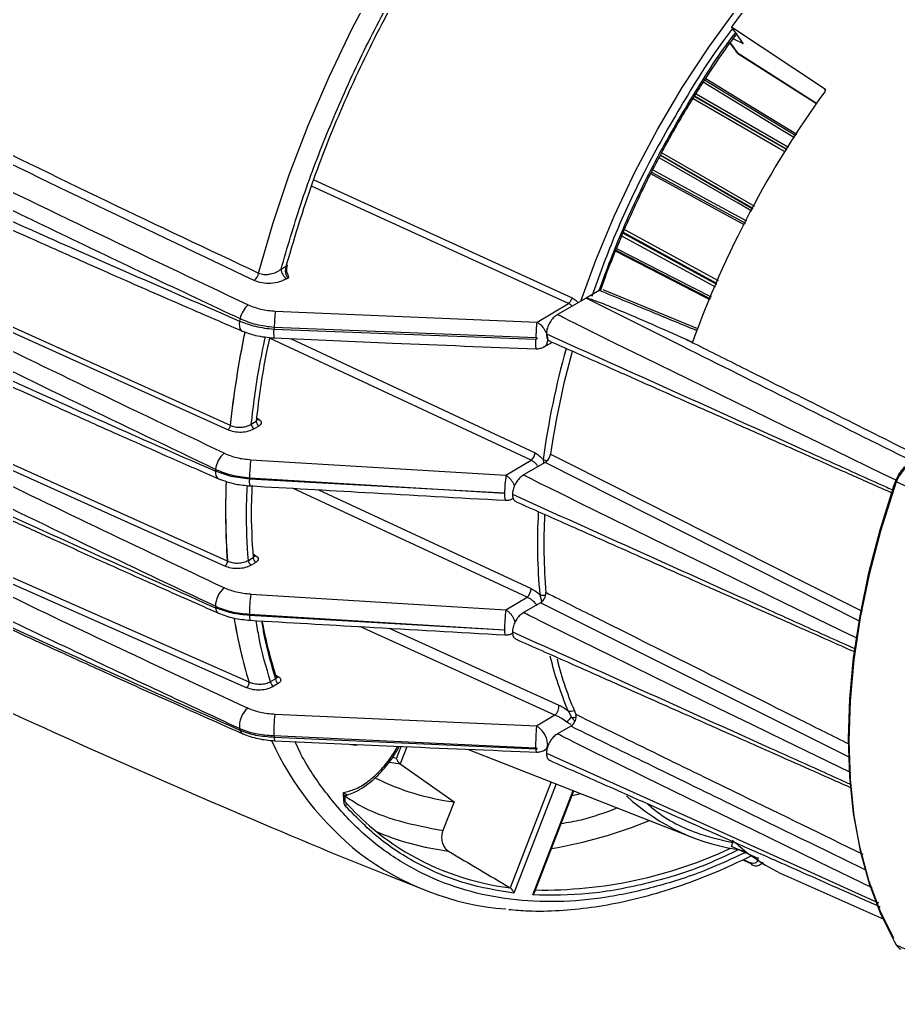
# Model space of a CAD drawing. Extents: x 7 to 113, y 1 to 87.
# Drawn here: x 80.862 to 84.198, y 2.522 to 6.289 of the extents above; entities that cross this region are included whole.
import ezdxf

# ---------------------------------------------------------------- set-up
doc = ezdxf.new("R2010")
doc.units = 0
doc.header["$MEASUREMENT"] = 0
doc.layers.add('OBJECT', color=7, linetype='CONTINUOUS')

msp = doc.modelspace()

# ---------------------------------------------------------------- linework, layer by layer
at = {"layer": 'OBJECT'}
for p, q in [((83.5644, 6.2621), (83.9176, 6.0283)), ((83.61, 6.1972), (83.5644, 6.2621)), ((83.61, 6.1972), (83.5709, 6.2168)), ((83.5591, 6.2008), (83.581, 6.1695)), ((83.56, 6.2021), (83.5866, 6.1643)), ((83.5866, 6.1643), (83.8877, 5.9719)), ((83.5894, 6.1615), (83.8872, 5.9712)), ((83.8092, 5.8481), (83.4629, 6.0596)), ((83.9205, 6.0241), (83.9176, 6.0283)), ((83.4245, 5.998), (83.7751, 5.7959)), ((83.7755, 5.7965), (83.4248, 5.9986)), ((83.2953, 5.7742), (83.6465, 5.5712)), ((83.6468, 5.5718), (83.2956, 5.7748)), ((83.2616, 5.7107), (83.6176, 5.5168)), ((81.6518, 4.7307), (79.5812, 5.6653)), ((79.5902, 5.6826), (81.6607, 4.748)), ((82.9455, 5.2111), (81.9694, 5.6571)), ((81.9788, 5.6813), (82.9591, 5.2327)), ((83.1532, 5.4786), (83.5082, 5.2847)), ((83.509, 5.2868), (83.1541, 5.4807)), ((83.1257, 5.4135), (83.4847, 5.2288)), ((81.854, 5.3413), (81.8734, 5.3528)), ((81.8795, 5.3214), (81.8818, 5.3088)), ((81.8818, 5.3088), (81.8753, 5.3049)), ((83.0627, 5.2606), (83.0125, 5.2316)), ((83.0627, 5.2606), (83.0687, 5.2629)), ((83.4369, 5.115), (83.077, 5.2629)), ((82.8263, 5.1399), (82.9455, 5.2111)), ((83.0125, 5.2316), (82.9043, 5.1691)), ((81.832, 5.1821), (82.8263, 5.1399)), ((79.7151, 5.1019), (81.6497, 4.2328)), ((81.8262, 5.1132), (82.8209, 5.075)), ((81.828, 5.1207), (82.8231, 5.0815)), ((81.6407, 4.2129), (79.7061, 5.0823)), ((82.8034, 4.615), (81.81, 5.0795)), ((81.8895, 5.0774), (82.8186, 4.6429)), ((82.8508, 5.045), (82.8845, 5.0635)), ((83.3892, 5.0765), (83.417, 5.0641)), ((81.741, 4.7527), (81.7592, 4.7636)), ((81.7626, 4.7756), (81.7705, 4.7707)), ((81.763, 4.7703), (81.7638, 4.7708)), ((81.7698, 4.7454), (81.7516, 4.7345)), ((81.7394, 4.6173), (82.7082, 4.5582)), ((82.7082, 4.5582), (82.8034, 4.615)), ((82.8566, 4.6063), (82.7752, 4.5593)), ((82.8496, 4.6179), (82.8504, 4.6063)), ((84.0536, 4.0022), (82.8566, 4.6063)), ((79.9333, 4.5676), (81.7315, 3.7729)), ((81.7229, 3.7508), (79.9246, 4.5458)), ((82.7029, 4.4897), (81.7337, 4.5437)), ((81.7341, 4.5485), (82.703, 4.4903)), ((84.1819, 4.5171), (84.1893, 4.5377)), ((84.1909, 4.5328), (84.1835, 4.5124)), ((82.7882, 4.0947), (81.8977, 4.5088)), ((81.9965, 4.5031), (82.8035, 4.1281)), ((81.7478, 4.2592), (81.7587, 4.2524)), ((81.6497, 4.2328), (81.6497, 4.2319)), ((81.65, 4.2317), (81.65, 4.2327)), ((81.7297, 4.2347), (81.7477, 4.2455)), ((81.7583, 4.2273), (81.7403, 4.2165)), ((81.739, 4.1058), (82.7082, 4.0469)), ((82.7082, 4.0469), (82.7882, 4.0947)), ((82.839, 4.0735), (82.7752, 4.0367)), ((82.8367, 4.1044), (82.8444, 4.0761)), ((81.7337, 4.0303), (82.7029, 3.9706)), ((82.703, 3.97), (81.7341, 4.0259)), ((82.8943, 3.6468), (82.1535, 3.9832)), ((82.265, 3.9768), (82.9085, 3.6849)), ((82.7335, 3.9582), (82.7351, 3.959)), ((81.7315, 3.7729), (81.7319, 3.7698)), ((81.7321, 3.7697), (81.7318, 3.7728)), ((81.814, 3.7739), (81.8328, 3.7851)), ((81.8328, 3.7997), (81.8445, 3.7925)), ((81.8434, 3.7669), (81.8246, 3.7557)), ((82.9442, 3.6631), (82.9576, 3.6385)), ((82.8243, 3.605), (81.8304, 3.6492)), ((82.8943, 3.6468), (82.8243, 3.605)), ((82.9541, 3.6046), (82.9043, 3.5759)), ((82.8209, 3.5214), (81.8262, 3.5676)), ((82.8229, 3.5171), (81.828, 3.5622)), ((82.2925, 3.4824), (82.31, 3.5275)), ((82.2978, 3.5175), (82.3029, 3.5278)), ((82.3318, 3.5266), (82.3065, 3.4615)), ((82.5627, 3.5171), (83.4141, 3.1832)), ((82.851, 3.5114), (82.8643, 3.5187)), ((82.2656, 3.4685), (82.3058, 3.4619)), ((82.2925, 3.4824), (82.278, 3.4862)), ((82.3058, 3.4619), (82.3065, 3.4615)), ((82.3065, 3.4615), (82.5109, 3.3167)), ((82.8803, 3.3926), (82.7242, 2.9904)), ((82.8995, 3.385), (82.7383, 2.9696)), ((82.8098, 2.9632), (82.9637, 3.3598)), ((82.8164, 2.9721), (82.9664, 3.3588)), ((82.0941, 3.3412), (82.0911, 3.3526)), ((82.0958, 3.3409), (82.1063, 3.343)), ((82.5109, 3.3167), (82.4689, 3.2084)), ((82.9593, 3.3406), (82.9928, 3.3484)), ((83.5644, 3.147), (83.5716, 3.1656)), ((83.666, 3.1013), (83.5644, 3.147)), ((83.6077, 3.0971), (83.6383, 3.0833)), ((83.6097, 3.0981), (83.6377, 3.0852)), ((83.673, 3.0786), (83.6866, 3.0857)), ((83.7785, 3.0329), (84.1441, 2.8711)), ((82.7241, 2.9904), (82.7242, 2.9904)), ((84.1835, 2.7856), (84.1909, 2.7731))]:
    msp.add_line(p, q, dxfattribs=at)
at = {"layer": 'OBJECT', "flags": 128}
for points in [[(81.7689, 5.3267), (81.8226, 5.5132), (81.8854, 5.7002), (81.9569, 5.887), (82.0368, 6.0728), (82.1247, 6.2565), (82.2203, 6.4374), (82.3231, 6.6147), (82.4327, 6.7875), (82.5484, 6.955), (82.6698, 7.1165), (82.7963, 7.2711), (82.9273, 7.4182), (83.0622, 7.5571), (83.2005, 7.6872), (83.3413, 7.8077), (83.4842, 7.9183), (83.6284, 8.0183)], [(82.9924, 5.22), (83.049, 5.3756), (83.1189, 5.5435), (83.1975, 5.7095), (83.284, 5.8725), (83.3781, 6.0316), (83.4791, 6.1857), (83.5864, 6.3338), (83.6993, 6.475), (83.817, 6.6085), (83.9389, 6.7333), (84.0642, 6.8487), (84.192, 6.954), (84.3216, 7.0484)], [(83.581, 6.1695), (83.583, 6.1672), (83.5866, 6.1643)], [(83.5894, 6.1615), (83.5889, 6.1619), (83.5866, 6.1643)], [(83.4673, 6.0663), (83.6285, 5.9678), (83.8136, 5.8548)], [(83.8042, 5.8404), (83.7536, 5.8713), (83.4579, 6.0519)], [(83.4304, 6.0077), (83.6429, 5.8852), (83.7813, 5.8055)], [(83.7693, 5.787), (83.7439, 5.8016), (83.419, 5.9889)], [(83.6415, 5.5617), (83.5896, 5.5917), (83.2902, 5.7648)], [(83.3007, 5.7841), (83.4632, 5.6902), (83.6518, 5.5812)], [(83.6138, 5.5097), (83.5882, 5.5236), (83.258, 5.7036)], [(83.2657, 5.7189), (83.4816, 5.6012), (83.6219, 5.5249)], [(83.5035, 5.2735), (83.4559, 5.2995), (83.1484, 5.4675)], [(83.1589, 5.4917), (83.3278, 5.3995), (83.5137, 5.2979)], [(83.483, 5.2248), (83.4632, 5.235), (83.1242, 5.4096)], [(83.1284, 5.4206), (83.3515, 5.3058), (83.4876, 5.2357)], [(81.8754, 5.3585), (81.8761, 5.3578), (81.877, 5.3567), (81.8773, 5.3556), (81.8771, 5.3546), (81.8764, 5.3538), (81.8751, 5.3532), (81.8734, 5.3528)], [(84.1901, 4.5392), (84.144, 4.5617), (83.8954, 4.6825), (83.7712, 4.7429), (83.6471, 4.8034), (83.3989, 4.9246), (83.2337, 5.0055), (83.1236, 5.0595), (83.0502, 5.0957), (83.0013, 5.1199), (82.9688, 5.136), (82.9471, 5.1469), (82.9327, 5.1541), (82.9231, 5.159), (82.9167, 5.1623), (82.9125, 5.1645), (82.9097, 5.166), (82.9078, 5.167), (82.9066, 5.1676), (82.9058, 5.1681), (82.9052, 5.1684), (82.9049, 5.1686), (82.9046, 5.1688), (82.9045, 5.1689), (82.9044, 5.1689), (82.9043, 5.169), (82.9043, 5.169), (82.9043, 5.1691), (82.9042, 5.1691), (82.9042, 5.1691), (82.9042, 5.1691), (82.9042, 5.1691), (82.9043, 5.1691), (82.9043, 5.1691)], [(81.6964, 5.1444), (81.6952, 5.1336), (81.6957, 5.1239), (81.6978, 5.1158), (81.7016, 5.1098), (81.7066, 5.1062)], [(82.8775, 4.6385), (82.9234, 4.6154), (83.107, 4.5227), (83.8412, 4.1522), (84.0606, 4.0415)], [(84.0421, 3.9386), (84.0149, 3.9519), (83.7664, 4.0727), (83.6422, 4.1331), (83.518, 4.1936), (83.2699, 4.3147), (83.1047, 4.3956), (82.9945, 4.4497), (82.9212, 4.4859), (82.8723, 4.51), (82.8397, 4.5262), (82.8181, 4.5371), (82.8037, 4.5443), (82.7941, 4.5492), (82.7877, 4.5525), (82.7834, 4.5547), (82.7806, 4.5561), (82.7788, 4.5571), (82.7775, 4.5578), (82.7767, 4.5583), (82.7762, 4.5586), (82.7758, 4.5588), (82.7756, 4.559), (82.7755, 4.5591), (82.7754, 4.5591), (82.7753, 4.5592), (82.7753, 4.5592), (82.7752, 4.5592), (82.7752, 4.5593), (82.7752, 4.5593), (82.7752, 4.5593), (82.7752, 4.5593), (82.7752, 4.5593), (82.7752, 4.5593)], [(84.1893, 4.5377), (84.1881, 4.5376), (84.1874, 4.5373), (84.187, 4.5368), (84.187, 4.5362), (84.1875, 4.5355), (84.1883, 4.5346), (84.1895, 4.5337), (84.1909, 4.5328)], [(84.1819, 2.7974), (84.1298, 2.903), (84.0868, 3.0179), (84.053, 3.1415), (84.0288, 3.2732), (84.0142, 3.4122), (84.0093, 3.5576), (84.0142, 3.7087), (84.0288, 3.8645), (84.053, 4.0241), (84.0868, 4.1868), (84.1298, 4.3514), (84.1819, 4.5171)], [(84.1835, 4.5124), (84.1312, 4.346), (84.088, 4.1807), (84.0541, 4.0175), (84.0298, 3.8571), (84.0151, 3.7007), (84.0102, 3.549), (84.0151, 3.4029), (84.0298, 3.2634), (84.0541, 3.1312), (84.088, 3.007), (84.1312, 2.8916), (84.1835, 2.7856)], [(84.1819, 4.5171), (84.1807, 4.517), (84.1799, 4.5167), (84.1795, 4.5162), (84.1795, 4.5156), (84.18, 4.5149), (84.1808, 4.5141), (84.182, 4.5133), (84.1835, 4.5124)], [(81.748, 4.2575), (81.7483, 4.2554), (81.749, 4.2537), (81.75, 4.2524), (81.7513, 4.2514), (81.7529, 4.251), (81.7548, 4.251), (81.7567, 4.2515), (81.7587, 4.2524)], [(84.0182, 3.4277), (84.0149, 3.4293), (83.7664, 3.5501), (83.6422, 3.6105), (83.518, 3.671), (83.2699, 3.7921), (83.1047, 3.873), (82.9945, 3.9271), (82.9212, 3.9633), (82.8723, 3.9875), (82.8397, 4.0036), (82.8181, 4.0145), (82.8037, 4.0217), (82.7941, 4.0266), (82.7877, 4.0299), (82.7834, 4.0321), (82.7806, 4.0336), (82.7788, 4.0346), (82.7775, 4.0352), (82.7767, 4.0357), (82.7762, 4.036), (82.7758, 4.0362), (82.7756, 4.0364), (82.7755, 4.0365), (82.7754, 4.0365), (82.7753, 4.0366), (82.7753, 4.0366), (82.7752, 4.0366), (82.7752, 4.0367), (82.7752, 4.0367), (82.7752, 4.0367), (82.7752, 4.0367), (82.7752, 4.0367), (82.7752, 4.0367)], [(84.0986, 2.9905), (83.8954, 3.0892), (83.7712, 3.1497), (83.6471, 3.2102), (83.3989, 3.3313), (83.2337, 3.4122), (83.1236, 3.4663), (83.0502, 3.5024), (83.0013, 3.5266), (82.9688, 3.5428), (82.9471, 3.5536), (82.9327, 3.5609), (82.9231, 3.5657), (82.9167, 3.569), (82.9125, 3.5712), (82.9097, 3.5727), (82.9078, 3.5737), (82.9066, 3.5744), (82.9058, 3.5748), (82.9052, 3.5751), (82.9049, 3.5754), (82.9046, 3.5755), (82.9045, 3.5756), (82.9044, 3.5757), (82.9043, 3.5757), (82.9043, 3.5758), (82.9043, 3.5758), (82.9042, 3.5758), (82.9042, 3.5758), (82.9042, 3.5758), (82.9042, 3.5758), (82.9043, 3.5759), (82.9043, 3.5759)], [(82.1497, 3.5341), (82.1376, 3.531), (82.1208, 3.5342)], [(82.8618, 3.5024), (83.8382, 3.062), (83.9358, 3.018), (84.0335, 2.9739), (84.1232, 2.9335)], [(82.338, 3.1611), (82.4013, 3.1451), (82.4903, 3.1295)]]:
    msp.add_lwpolyline(points, dxfattribs=at)
at = {"layer": 'OBJECT'}
for centre, radius, start, end in [((86.5766, 4.0596), 3.7316, 138.5845, 143.8264), ((83.6056, 6.1868), 0.03, 215.1007, 237.4179), ((87.053, 3.7552), 3.8643, 144.1964, 160.2026), ((81.7173, 5.3383), 0.0529, 310.4879, 347.4178), ((81.9009, 5.3443), 0.0469, 183.675, 237.0182), ((81.7897, 5.135), 0.0931, 130.5997, 168.5395), ((82.4468, 5.1112), 0.6188, 173.4275, 179.1221), ((85.9063, 4.1585), 4.3238, 166.6967, 166.8202), ((85.3402, 4.3547), 3.7004, 168.3334, 173.8984), ((85.3111, 4.3592), 3.6708, 168.3367, 173.9205), ((81.9163, 5.1016), 0.0908, 172.6491, 193.7246), ((86.1188, 4.0938), 4.4119, 166.5399, 166.6398), ((82.9459, 5.062), 0.1257, 174.0492, 190.6093), ((85.893, 4.2085), 3.0708, 164.2994, 172.3378), ((85.9245, 4.1997), 3.0784, 164.378, 171.8038), ((81.7644, 4.7542), 0.0235, 183.6828, 236.9085), ((81.7827, 4.7651), 0.0235, 183.6817, 236.9096), ((81.7658, 4.7773), 0.0081, 252.5141, 305.2829), ((81.6983, 4.5709), 0.0933, 130.4406, 174.1639), ((82.7743, 4.6489), 0.0447, 310.7093, 352.2927), ((82.2462, 4.5434), 0.5121, 171.7017, 179.4221), ((82.8692, 4.6614), 0.0477, 245.6373, 265.4639), ((81.6321, 4.5679), 0.0278, 167.9056, 235.2657), ((85.034, 4.2925), 3.4405, 175.2008, 175.3118), ((84.4293, 4.4248), 2.7862, 177.7374, 183.9521), ((84.4007, 4.4242), 2.7574, 177.7424, 183.9838), ((81.7834, 4.5353), 0.0504, 170.4551, 200.1176), ((85.4348, 4.2349), 3.714, 175.1565, 175.2318), ((83.2209, 4.4844), 0.5179, 171.8052, 179.3436), ((82.7558, 4.4809), 0.0536, 170.6023, 199.4931), ((84.9412, 4.2998), 2.1135, 176.8361, 185.3046), ((84.9604, 4.2958), 2.1082, 176.9433, 184.9853), ((81.6416, 4.2138), 0.0207, 66.1647, 66.8937), ((81.7531, 4.2362), 0.0235, 183.6828, 236.9085), ((81.7712, 4.247), 0.0235, 183.683, 236.9102), ((81.6961, 4.0607), 0.0912, 130.2231, 180.263), ((82.7599, 4.1279), 0.0436, 310.4596, 0.2806), ((82.2478, 4.0319), 0.5141, 171.7316, 180.1766), ((82.8501, 4.1379), 0.036, 248.2573, 285.0256), ((84.1243, 4.2885), 2.5297, 185.1751, 185.3118), ((81.6279, 4.0536), 0.0224, 178.308, 239.903), ((83.2238, 3.9731), 0.5209, 171.8491, 180.2729), ((83.5908, 4.3317), 1.9414, 189.4497, 196.7269), ((83.5902, 4.3314), 1.9405, 189.4958, 196.7279), ((84.4857, 4.2843), 2.7638, 185.2739, 185.3654), ((81.7745, 4.0213), 0.0407, 173.4755, 200.6368), ((83.5679, 4.346), 1.8191, 190.9266, 197.626), ((82.7413, 3.9656), 0.0386, 173.4619, 200.9715), ((84.1578, 4.1796), 1.319, 193.4947, 203.0526), ((84.156, 4.1702), 1.2917, 193.9007, 203.7652), ((81.7276, 3.7631), 0.0106, 66.9236, 68.3294), ((81.8375, 3.7754), 0.0235, 183.6824, 236.9115), ((81.8562, 3.7866), 0.0235, 183.6835, 236.9091), ((81.8398, 3.7993), 0.00829, 254.2984, 304.8344), ((81.783, 3.6058), 0.0872, 129.7553, 186.9832), ((82.8681, 3.6783), 0.0409, 309.788, 9.3725), ((82.9539, 3.6903), 0.0288, 250.3887, 297.5958), ((82.4605, 3.5764), 0.6343, 173.4086, 180.79), ((83.0055, 3.573), 0.0812, 126.1796, 144.3985), ((82.9634, 3.6803), 0.0422, 262.0925, 286.3076), ((83.3784, 4.1349), 1.7665, 197.792, 198.0173), ((81.716, 3.5923), 0.0179, 192.0367, 247.0549), ((83.5811, 3.5329), 0.7602, 174.5567, 180.8672), ((82.7807, 3.5313), 0.0856, 5.0381, 59.4065), ((82.8879, 4.0436), 1.1789, 204.761, 231.4044), ((83.568, 4.1376), 1.8326, 198.121, 198.2994), ((81.8554, 3.5591), 0.0276, 173.6194, 200.9502), ((82.6368, 4.2668), 0.9584, 243.7304, 262.4506), ((82.0903, 3.3079), 0.0121, 317.2011, 53.3296), ((82.8447, 3.9811), 0.9992, 221.606, 238.6827), ((83.7089, 3.9262), 0.7992, 227.1854, 263.1464), ((82.5674, 4.9362), 1.824, 279.907, 292.0987), ((82.6119, 4.1228), 0.9999, 246.6795, 254.1031), ((84.0879, 3.7308), 0.7634, 227.0485, 246.09), ((82.8462, 3.9942), 1.0112, 238.9948, 263.0664), ((82.8486, 4.6604), 1.6785, 269.0336, 295.1436), ((82.7898, 3.9565), 1.0498, 232.6244, 265.5086), ((83.6461, 3.0854), 0.00839, 181.2409, 242.5004)]:
    msp.add_arc(centre, radius, start, end, dxfattribs=at)
msp.add_ellipse((183.6923, -50.9751), major_axis=(146.8845, -83.2202), ratio=0.022714, start_param=3.965241, end_param=3.967435, dxfattribs=at)
for points, knots in [([(81.854, 5.3413), (81.8779, 5.4235), (81.9261, 5.5894), (82.0198, 5.8411), (82.1299, 6.0952), (82.2573, 6.3486), (82.4007, 6.5978), (82.558, 6.8387), (82.7273, 7.068), (82.9062, 7.2828), (83.0918, 7.4799), (83.2812, 7.657), (83.4719, 7.8146), (83.6002, 7.9028), (83.6639, 7.9466)], [0, 0, 0, 0, 0.080321, 0.16194, 0.244772, 0.329378, 0.414487, 0.5, 0.585518, 0.670628, 0.755228, 0.838065, 0.919682, 1, 1, 1, 1]), ([(78.3515, 7.0848), (78.5248, 6.9874), (78.883, 6.7861), (79.4342, 6.489), (80.011, 6.1869), (80.5964, 5.8907), (81.1848, 5.6019), (81.5765, 5.4173), (81.7689, 5.3267)], [0, 0, 0, 0, 0.1582539, 0.327068, 0.4937068, 0.6683778, 0.8371406, 1, 1, 1, 1]), ([(81.7516, 5.298), (81.3546, 5.4869), (80.5599, 5.8651), (79.4262, 6.4486), (78.7029, 6.851), (78.3515, 7.0464)], [0, 0, 0, 0, 0.339225, 0.679039, 1, 1, 1, 1]), ([(81.8734, 5.3528), (81.9025, 5.4508), (81.9608, 5.6474), (82.0777, 5.944), (82.2149, 6.2379), (82.3726, 6.5239), (82.5464, 6.7987), (82.6745, 6.9687), (82.7383, 7.0533)], [0, 0, 0, 0, 0.165461, 0.332207, 0.5, 0.667784, 0.834534, 1, 1, 1, 1]), ([(78.3515, 6.9367), (78.6789, 6.7548), (79.3862, 6.3618), (80.5119, 5.7837), (81.3236, 5.3983), (81.7292, 5.2056)], [0, 0, 0, 0, 0.301353, 0.650905, 1, 1, 1, 1]), ([(78.3513, 6.8647), (78.5563, 6.7506), (78.9787, 6.5157), (79.636, 6.1672), (80.3194, 5.8176), (81.0073, 5.4783), (81.4712, 5.2603), (81.6985, 5.1535)], [0, 0, 0, 0, 0.190703, 0.392819, 0.598206, 0.803133, 1, 1, 1, 1]), ([(83.5691, 6.2554), (83.5652, 6.2505), (83.5, 6.1679), (83.3882, 5.991), (83.2401, 5.7304), (83.1206, 5.4772), (83.0613, 5.3127), (83.0344, 5.2382)], [0, 0, 0, 0, 0.016382, 0.277138, 0.535641, 0.789754, 1, 1, 1, 1]), ([(83.0626, 5.2621), (83.0915, 5.3395), (83.1526, 5.5036), (83.2723, 5.7518), (83.4157, 5.9996), (83.5202, 6.1636), (83.5792, 6.2385), (83.5802, 6.2397)], [0, 0, 0, 0, 0.2273388, 0.4821413, 0.7389794, 0.9958014, 1, 1, 1, 1]), ([(83.0687, 5.2629), (83.072, 5.2725), (83.0902, 5.3265), (83.1283, 5.422), (83.1792, 5.5411), (83.2276, 5.6441), (83.2848, 5.7577), (83.3561, 5.8879), (83.4285, 6.0072), (83.4935, 6.1068), (83.5396, 6.1748), (83.5745, 6.222), (83.5869, 6.2387)], [0, 0, 0, 0, 0.028157, 0.159026, 0.280838, 0.380701, 0.466441, 0.623275, 0.778623, 0.840633, 0.943537, 1, 1, 1, 1]), ([(79.687, 6.0555), (79.9184, 5.9458), (80.3691, 5.7323), (81.0396, 5.4289), (81.4816, 5.2374), (81.6964, 5.1444)], [0, 0, 0, 0, 0.351668, 0.685, 1, 1, 1, 1]), ([(83.9176, 6.0283), (83.9183, 6.0277), (83.9198, 6.0264), (83.9209, 6.0236), (83.921, 6.0205), (83.9202, 6.0179), (83.9192, 6.0164), (83.9189, 6.0159)], [0, 0, 0, 0, 0.219744, 0.439446, 0.659967, 0.880756, 1, 1, 1, 1]), ([(79.6976, 6.0188), (79.7577, 5.9901), (79.8655, 5.9384), (80.0094, 5.8704), (80.1218, 5.8175), (80.2154, 5.7738), (80.3918, 5.6917), (80.616, 5.5887), (80.8824, 5.4682), (81.0529, 5.392), (81.1786, 5.3363), (81.2736, 5.2944), (81.3945, 5.2414), (81.5415, 5.1773), (81.6487, 5.1312), (81.7066, 5.1063)], [0, 0, 0, 0, 0.091689, 0.164516, 0.218484, 0.261787, 0.305981, 0.484382, 0.598114, 0.703056, 0.737321, 0.783987, 0.843319, 0.915322, 1, 1, 1, 1]), ([(81.6378, 4.6419), (81.2893, 4.8084), (80.5923, 5.1413), (79.9182, 5.4906), (79.5812, 5.6653)], [0, 0, 0, 0, 0.500069, 1, 1, 1, 1]), ([(81.6055, 4.5804), (81.2549, 4.7479), (80.5488, 5.0853), (79.8662, 5.4395), (79.5226, 5.6178)], [0, 0, 0, 0, 0.49662, 1, 1, 1, 1]), ([(79.5164, 5.537), (79.701, 5.4478), (80.061, 5.2738), (80.5954, 5.0251), (81.1065, 4.7928), (81.442, 4.6453), (81.605, 4.5737)], [0, 0, 0, 0, 0.27038, 0.527173, 0.77038, 1, 1, 1, 1]), ([(79.5279, 5.5091), (79.5904, 5.4787), (79.7024, 5.4242), (79.852, 5.3524), (79.9688, 5.2966), (80.0661, 5.2504), (80.2494, 5.1637), (80.4825, 5.0549), (80.7595, 4.9276), (80.9367, 4.8471), (81.0674, 4.7882), (81.1662, 4.7439), (81.2919, 4.6879), (81.4447, 4.6202), (81.5561, 4.5714), (81.6163, 4.5451)], [0, 0, 0, 0, 0.09169, 0.164516, 0.218483, 0.261785, 0.30598, 0.48438, 0.598112, 0.703053, 0.737319, 0.783987, 0.84332, 0.915323, 1, 1, 1, 1]), ([(81.8734, 5.3528), (81.8722, 5.3488), (81.8698, 5.3408), (81.8701, 5.3298), (81.8721, 5.3217), (81.8747, 5.3162), (81.8779, 5.3117), (81.8805, 5.3097), (81.8818, 5.3088)], [0, 0, 0, 0, 0.250064, 0.499105, 0.634955, 0.762997, 0.884268, 1, 1, 1, 1]), ([(81.88, 5.3217), (81.879, 5.3237), (81.876, 5.3295), (81.8748, 5.3416), (81.8764, 5.3505), (81.8773, 5.355)], [0, 0, 0, 0, 0.208804, 0.598259, 1, 1, 1, 1]), ([(81.7689, 5.3267), (81.772, 5.3256), (81.7781, 5.3232), (81.7891, 5.3215), (81.801, 5.3213), (81.817, 5.3233), (81.8362, 5.3293), (81.8481, 5.3373), (81.854, 5.3413)], [0, 0, 0, 0, 0.1169065, 0.238658, 0.3663335, 0.5008519, 0.7502482, 1, 1, 1, 1]), ([(81.8753, 5.3049), (81.8666, 5.3006), (81.849, 5.2919), (81.8157, 5.2864), (81.7808, 5.2874), (81.7614, 5.2945), (81.7516, 5.298)], [0, 0, 0, 0, 0.250172, 0.500067, 0.749913, 1, 1, 1, 1]), ([(83.4339, 5.1077), (83.3797, 5.13), (83.2559, 5.1809), (83.1322, 5.2319), (83.0627, 5.2606)], [0, 0, 0, 0, 0.438001, 1, 1, 1, 1]), ([(81.7292, 5.2056), (81.7448, 5.1995), (81.7761, 5.1871), (81.8134, 5.1837), (81.832, 5.1821)], [0, 0, 0, 0, 0.498504, 1, 1, 1, 1]), ([(82.9591, 5.2327), (82.9584, 5.2306), (82.9569, 5.2263), (82.9536, 5.2201), (82.9497, 5.2148), (82.9469, 5.2123), (82.9455, 5.2111)], [0, 0, 0, 0, 0.245198, 0.500042, 0.75487, 1, 1, 1, 1]), ([(82.9594, 5.2009), (82.9581, 5.2024), (82.9542, 5.207), (82.949, 5.2094), (82.9455, 5.2111)], [0, 0, 0, 0, 0.3285079, 1, 1, 1, 1]), ([(82.9591, 5.2327), (82.9647, 5.2297), (82.9734, 5.2252), (82.9798, 5.2169), (82.982, 5.214)], [0, 0, 0, 0, 0.6497056, 1, 1, 1, 1]), ([(83.0125, 5.2316), (83.0126, 5.2317), (83.0129, 5.2318), (83.0139, 5.2319), (83.0168, 5.2317), (83.0275, 5.2289), (83.0668, 5.2152), (83.1906, 5.1645), (83.3037, 5.1144), (83.3892, 5.0765)], [0, 0, 0, 0, 0.000975, 0.002308, 0.005825, 0.020094, 0.076658, 0.30233, 1, 1, 1, 1]), ([(84.2258, 4.624), (83.943, 4.7655), (83.5385, 4.968), (83.1342, 5.1706), (83.0125, 5.2316)], [0, 0, 0, 0, 0.699038, 1, 1, 1, 1]), ([(82.9043, 5.1691), (82.8999, 5.1661), (82.8907, 5.1599), (82.8781, 5.1448), (82.8682, 5.1269), (82.8627, 5.1097), (82.8621, 5.0998), (82.8618, 5.0956)], [0, 0, 0, 0, 0.19834, 0.412973, 0.627088, 0.843128, 1, 1, 1, 1]), ([(81.6964, 5.1444), (81.7158, 5.1369), (81.7554, 5.1218), (81.8024, 5.1161), (81.8262, 5.1132)], [0, 0, 0, 0, 0.490951, 1, 1, 1, 1]), ([(81.6985, 5.1535), (81.718, 5.1455), (81.7574, 5.1295), (81.8043, 5.1237), (81.828, 5.1207)], [0, 0, 0, 0, 0.493197, 1, 1, 1, 1]), ([(82.8231, 5.0815), (82.8232, 5.0867), (82.8235, 5.0974), (82.8243, 5.114), (82.8252, 5.1291), (82.8259, 5.1363), (82.8263, 5.1399)], [0, 0, 0, 0, 0.243823, 0.5, 0.756179, 1, 1, 1, 1]), ([(82.8263, 5.1399), (82.8263, 5.1399), (82.8263, 5.1399), (82.8264, 5.1398), (82.8268, 5.1396), (82.8282, 5.1388), (82.8333, 5.1356), (82.8433, 5.1274), (82.8555, 5.1115), (82.8642, 5.0916), (82.8671, 5.0717), (82.8632, 5.0561), (82.8573, 5.0472), (82.8524, 5.0462), (82.8519, 5.0461)], [0, 0, 0, 0, 0.000383, 0.00107, 0.00336, 0.011605, 0.042735, 0.163215, 0.327067, 0.490408, 0.655001, 0.820868, 0.981893, 1, 1, 1, 1]), ([(81.605, 4.0603), (81.442, 4.1372), (81.1065, 4.2957), (80.5954, 4.5452), (80.061, 4.8123), (79.701, 4.9991), (79.5164, 5.0949)], [0, 0, 0, 0, 0.22962, 0.472827, 0.72962, 1, 1, 1, 1]), ([(81.7066, 5.1063), (81.7231, 5.1001), (81.7606, 5.0861), (81.8039, 5.0822), (81.8281, 5.0801)], [0, 0, 0, 0, 0.443299, 1, 1, 1, 1]), ([(82.8618, 5.0956), (82.8622, 5.0908), (82.8631, 5.0808), (82.8686, 5.0711), (82.8744, 5.0688), (82.8766, 5.0679)], [0, 0, 0, 0, 0.367746, 0.765701, 1, 1, 1, 1]), ([(82.8618, 5.0956), (83.1873, 4.9489), (83.5454, 4.7874), (83.9358, 4.6112), (84.0336, 4.5673), (84.1144, 4.5304), (84.1636, 4.5089), (84.1799, 4.5018)], [0, 0, 0, 0, 0.741058, 0.815164, 0.88927, 0.963376, 1, 1, 1, 1]), ([(81.6373, 4.1303), (81.3106, 4.2853), (80.6569, 4.5954), (80.0232, 4.9199), (79.7061, 5.0823)], [0, 0, 0, 0, 0.499771, 1, 1, 1, 1]), ([(81.741, 4.7527), (81.7494, 4.823), (81.7624, 4.932), (81.7861, 5.0446), (81.7946, 5.0846)], [0, 0, 0, 0, 0.644548, 1, 1, 1, 1]), ([(81.81, 5.0795), (81.8027, 5.0448), (81.78, 4.9376), (81.7676, 4.8338), (81.7592, 4.7636)], [0, 0, 0, 0, 0.323975, 1, 1, 1, 1]), ([(81.8281, 5.0801), (81.978, 5.0734), (82.3093, 5.0586), (82.6409, 5.0459), (82.8224, 5.0389)], [0, 0, 0, 0, 0.452485, 1, 1, 1, 1]), ([(82.8231, 5.0815), (82.8236, 5.0814), (82.8244, 5.0813), (82.8253, 5.0808), (82.8258, 5.0803), (82.8262, 5.0797), (82.8264, 5.079), (82.8263, 5.0783), (82.8259, 5.0774), (82.8251, 5.0764), (82.8239, 5.0756), (82.8224, 5.0751), (82.8214, 5.0751), (82.8209, 5.075)], [0, 0, 0, 0, 0.133104, 0.191567, 0.248259, 0.311452, 0.370761, 0.432305, 0.501531, 0.620748, 0.7521, 0.8756, 1, 1, 1, 1]), ([(82.8762, 5.0672), (82.9436, 5.0373), (83.0702, 4.9812), (83.2475, 4.9026), (83.3996, 4.8352), (83.5265, 4.7789), (83.6308, 4.7326), (83.7283, 4.6894), (83.8358, 4.6417), (83.9679, 4.5831), (84.085, 4.5312), (84.1581, 4.4988), (84.1784, 4.4898)], [0, 0, 0, 0, 0.155617, 0.291855, 0.408708, 0.506171, 0.584243, 0.649202, 0.730485, 0.831841, 0.953265, 1, 1, 1, 1]), ([(83.3892, 5.0765), (83.4045, 5.0688), (83.4812, 5.0303), (83.7658, 4.8877), (84.035, 4.7527), (84.2429, 4.6486)], [0, 0, 0, 0, 0.0539192, 0.2695963, 1, 1, 1, 1]), ([(79.5226, 5.0213), (79.8662, 4.8551), (80.5488, 4.525), (81.2549, 4.2105), (81.6055, 4.0543)], [0, 0, 0, 0, 0.50338, 1, 1, 1, 1]), ([(82.8224, 5.0389), (82.8251, 5.0389), (82.8303, 5.039), (82.8382, 5.0405), (82.8457, 5.0426), (82.85, 5.0447), (82.8523, 5.0458)], [0, 0, 0, 0, 0.267105, 0.513498, 0.752417, 1, 1, 1, 1]), ([(79.5339, 5.0014), (79.6111, 4.9637), (79.7533, 4.8941), (79.95, 4.7995), (80.1119, 4.7221), (80.2492, 4.6571), (80.3737, 4.5985), (80.4908, 4.5438), (80.6031, 4.4916), (80.7171, 4.4389), (80.8473, 4.3791), (81.002, 4.3086), (81.1829, 4.2269), (81.3905, 4.134), (81.5384, 4.0688), (81.6167, 4.0342)], [0, 0, 0, 0, 0.113555, 0.209388, 0.287504, 0.349517, 0.408662, 0.467872, 0.518677, 0.570329, 0.631749, 0.705423, 0.791353, 0.889543, 1, 1, 1, 1]), ([(81.6985, 3.5885), (81.5096, 3.6725), (81.1254, 3.8432), (80.5484, 4.1098), (79.9747, 4.383), (79.4104, 4.6599), (79.0463, 4.8457), (78.864, 4.9387)], [0, 0, 0, 0, 0.194303, 0.395253, 0.602856, 0.80128, 1, 1, 1, 1]), ([(78.861, 4.9325), (78.8671, 4.9293), (78.9093, 4.9076), (78.9877, 4.8674), (79.097, 4.8117), (79.2739, 4.722), (79.52, 4.5988), (79.82, 4.4512), (80.1052, 4.3132), (80.3667, 4.1884), (80.572, 4.0919), (80.7316, 4.0176), (80.8636, 3.9564), (81.0279, 3.881), (81.2251, 3.7914), (81.4554, 3.6879), (81.6209, 3.6147), (81.7091, 3.5758)], [0, 0, 0, 0, 0.0066599, 0.0459981, 0.0852811, 0.1251909, 0.2373953, 0.3500302, 0.4455979, 0.5397348, 0.6256005, 0.6605533, 0.7062608, 0.7630511, 0.8309309, 0.9099099, 1, 1, 1, 1]), ([(81.6609, 4.7479), (81.6607, 4.7464), (81.6601, 4.7432), (81.658, 4.7381), (81.655, 4.7336), (81.6528, 4.7317), (81.6518, 4.7307)], [0, 0, 0, 0, 0.241915, 0.500004, 0.758081, 1, 1, 1, 1]), ([(81.6609, 4.7479), (81.667, 4.7457), (81.6795, 4.741), (81.7012, 4.7401), (81.7231, 4.7435), (81.7347, 4.7494), (81.741, 4.7527)], [0, 0, 0, 0, 0.244677, 0.500062, 0.724507, 1, 1, 1, 1]), ([(81.7592, 4.7636), (81.7601, 4.7643), (81.7617, 4.7658), (81.7633, 4.7682), (81.7636, 4.7699), (81.7638, 4.7708)], [0, 0, 0, 0, 0.365005, 0.66223, 1, 1, 1, 1]), ([(81.7638, 4.7708), (81.7638, 4.771), (81.7641, 4.7718), (81.7637, 4.7734), (81.7628, 4.776), (81.761, 4.7775), (81.7598, 4.7784)], [0, 0, 0, 0, 0.047233, 0.303289, 0.547406, 1, 1, 1, 1]), ([(81.7705, 4.7707), (81.7729, 4.7688), (81.7777, 4.7651), (81.7795, 4.758), (81.7772, 4.7509), (81.7723, 4.7473), (81.7698, 4.7454)], [0, 0, 0, 0, 0.249985, 0.4998, 0.749159, 1, 1, 1, 1]), ([(81.7516, 4.7345), (81.7445, 4.7311), (81.7302, 4.7242), (81.703, 4.7204), (81.6751, 4.722), (81.6595, 4.7278), (81.6518, 4.7307)], [0, 0, 0, 0, 0.250112, 0.500126, 0.75008, 1, 1, 1, 1]), ([(81.6378, 4.6419), (81.6532, 4.6356), (81.6842, 4.6231), (81.721, 4.6192), (81.7394, 4.6173)], [0, 0, 0, 0, 0.498431, 1, 1, 1, 1]), ([(82.8186, 4.6429), (82.8242, 4.6398), (82.8354, 4.6336), (82.8449, 4.6232), (82.8496, 4.6179)], [0, 0, 0, 0, 0.500461, 1, 1, 1, 1]), ([(82.8566, 4.6063), (82.859, 4.6079), (82.8638, 4.6112), (82.8702, 4.6192), (82.875, 4.6282), (82.877, 4.6348), (82.8775, 4.6382), (82.8775, 4.6385)], [0, 0, 0, 0, 0.242891, 0.4858, 0.728124, 0.969548, 1, 1, 1, 1]), ([(82.8304, 4.5911), (82.8302, 4.5914), (82.8282, 4.5953), (82.8226, 4.6017), (82.8137, 4.6099), (82.8069, 4.6133), (82.8034, 4.615)], [0, 0, 0, 0, 0.02083, 0.343816, 0.66693, 1, 1, 1, 1]), ([(84.1893, 4.5377), (84.1935, 4.5469), (84.202, 4.5652), (84.2221, 4.5893), (84.239, 4.6036), (84.2483, 4.6093), (84.2503, 4.6105)], [0, 0, 0, 0, 0.3048188, 0.6095293, 0.915797, 1, 1, 1, 1]), ([(84.2574, 4.6134), (84.2493, 4.6078), (84.2332, 4.5966), (84.2105, 4.5707), (84.1971, 4.5482), (84.192, 4.5354), (84.1909, 4.5328)], [0, 0, 0, 0, 0.30705, 0.614016, 0.922363, 1, 1, 1, 1]), ([(81.6964, 3.5952), (81.4816, 3.6953), (81.0396, 3.9013), (80.3691, 4.2276), (79.9184, 4.4571), (79.687, 4.5749)], [0, 0, 0, 0, 0.315, 0.648332, 1, 1, 1, 1]), ([(81.7337, 4.5437), (81.7098, 4.5463), (81.6633, 4.5514), (81.6241, 4.5664), (81.605, 4.5737)], [0, 0, 0, 0, 0.511471, 1, 1, 1, 1]), ([(81.6055, 4.5804), (81.625, 4.5725), (81.6641, 4.5566), (81.7106, 4.5512), (81.7341, 4.5485)], [0, 0, 0, 0, 0.496594, 1, 1, 1, 1]), ([(82.7752, 4.5593), (82.7708, 4.5563), (82.7617, 4.55), (82.7491, 4.5349), (82.7392, 4.5171), (82.7336, 4.4999), (82.7331, 4.49), (82.7328, 4.4858)], [0, 0, 0, 0, 0.19834, 0.412972, 0.627088, 0.843128, 1, 1, 1, 1]), ([(81.7272, 3.6728), (81.423, 3.8147), (80.8132, 4.0991), (80.2213, 4.3967), (79.9246, 4.5458)], [0, 0, 0, 0, 0.498752, 1, 1, 1, 1]), ([(81.6163, 4.5451), (81.6374, 4.5373), (81.6746, 4.5236), (81.7175, 4.5197), (81.736, 4.518)], [0, 0, 0, 0, 0.5663872, 1, 1, 1, 1]), ([(82.7082, 4.5582), (82.7111, 4.5563), (82.7167, 4.5525), (82.7245, 4.5447), (82.7311, 4.536), (82.7368, 4.5268), (82.7389, 4.5204), (82.74, 4.5172)], [0, 0, 0, 0, 0.2176465, 0.4258116, 0.6244763, 0.8136345, 1, 1, 1, 1]), ([(84.778, 4.2623), (84.7252, 4.2866), (84.5294, 4.3767), (84.3338, 4.4669), (84.1909, 4.5328)], [0, 0, 0, 0, 0.269854, 1, 1, 1, 1]), ([(81.7297, 4.2347), (81.7259, 4.2973), (81.7202, 4.3896), (81.7247, 4.4877), (81.7261, 4.5192)], [0, 0, 0, 0, 0.678587, 1, 1, 1, 1]), ([(81.736, 4.518), (81.8822, 4.5096), (82.2053, 4.4912), (82.5284, 4.473), (82.7053, 4.463)], [0, 0, 0, 0, 0.452487, 1, 1, 1, 1]), ([(81.7438, 4.5209), (81.7425, 4.4923), (81.7383, 4.3973), (81.7438, 4.3079), (81.7477, 4.2455)], [0, 0, 0, 0, 0.300815, 1, 1, 1, 1]), ([(82.703, 4.4903), (82.703, 4.4903), (82.7031, 4.4903), (82.7033, 4.4902), (82.7033, 4.4902), (82.7034, 4.4901), (82.7034, 4.4901), (82.7034, 4.49), (82.7034, 4.4899), (82.7034, 4.4898), (82.7033, 4.4898), (82.7032, 4.4897), (82.7031, 4.4897), (82.703, 4.4897), (82.7029, 4.4897)], [0, 0, 0, 0, 0.156108, 0.22009, 0.277027, 0.329475, 0.381608, 0.436318, 0.497329, 0.61508, 0.669958, 0.725281, 0.84818, 1, 1, 1, 1]), ([(82.7328, 4.4858), (82.7332, 4.481), (82.7341, 4.471), (82.7396, 4.4613), (82.7454, 4.4589), (82.7475, 4.4581)], [0, 0, 0, 0, 0.367745, 0.765702, 1, 1, 1, 1]), ([(82.7328, 4.4858), (83.0583, 4.3391), (83.4164, 4.1776), (83.8068, 4.0014), (83.9046, 3.9575), (83.9801, 3.9229), (84.024, 3.9037), (84.035, 3.8989)], [0, 0, 0, 0, 0.749993, 0.824993, 0.899992, 0.974992, 1, 1, 1, 1]), ([(82.7048, 4.4633), (82.707, 4.4631), (82.7113, 4.4628), (82.7189, 4.4639), (82.7265, 4.466), (82.731, 4.4682), (82.7334, 4.4693)], [0, 0, 0, 0, 0.2605219, 0.5034225, 0.7439884, 1, 1, 1, 1]), ([(82.7471, 4.4574), (82.8119, 4.4287), (82.9333, 4.3749), (83.1033, 4.2995), (83.2491, 4.2348), (83.3707, 4.1809), (83.4708, 4.1366), (83.5641, 4.0952), (83.6672, 4.0495), (83.7937, 3.9932), (83.9154, 3.9399), (83.997, 3.9026), (84.0295, 3.889), (84.0329, 3.8875)], [0, 0, 0, 0, 0.151126, 0.283428, 0.396905, 0.491554, 0.567374, 0.630455, 0.709388, 0.807817, 0.925739, 0.992007, 1, 1, 1, 1]), ([(79.5062, 4.2977), (79.6295, 4.2345), (79.9481, 4.0716), (80.4677, 3.8216), (81.0635, 3.5463), (81.6639, 3.2842), (82.1083, 3.0968), (82.3537, 3.0006), (82.3965, 2.9838)], [0, 0, 0, 0, 0.130616, 0.337271, 0.543813, 0.750208, 0.956422, 1, 1, 1, 1]), ([(81.7477, 4.2455), (81.7485, 4.2459), (81.7499, 4.2468), (81.7516, 4.2487), (81.7525, 4.2513), (81.7515, 4.2547), (81.7491, 4.2565), (81.748, 4.2575)], [0, 0, 0, 0, 0.1426625, 0.2738495, 0.5009936, 0.7531375, 1, 1, 1, 1]), ([(81.65, 4.2317), (81.6498, 4.2301), (81.6496, 4.2276), (81.6484, 4.224), (81.6472, 4.2212), (81.6457, 4.2185), (81.6436, 4.2155), (81.6419, 4.2139), (81.6407, 4.2129)], [0, 0, 0, 0, 0.242736, 0.372413, 0.504175, 0.635328, 0.76326, 1, 1, 1, 1]), ([(81.65, 4.2327), (81.6558, 4.2304), (81.6682, 4.2257), (81.6905, 4.224), (81.7126, 4.2267), (81.724, 4.232), (81.7297, 4.2347)], [0, 0, 0, 0, 0.237323, 0.500072, 0.750005, 1, 1, 1, 1]), ([(81.7587, 4.2524), (81.7611, 4.2506), (81.7659, 4.2469), (81.7678, 4.2398), (81.7656, 4.2328), (81.7608, 4.2291), (81.7583, 4.2273)], [0, 0, 0, 0, 0.250031, 0.499862, 0.749221, 1, 1, 1, 1]), ([(81.7403, 4.2165), (81.7332, 4.2131), (81.719, 4.2062), (81.6917, 4.2025), (81.664, 4.2042), (81.6485, 4.21), (81.6407, 4.2129)], [0, 0, 0, 0, 0.250088, 0.50011, 0.750076, 1, 1, 1, 1]), ([(81.739, 4.1058), (81.7205, 4.1078), (81.6837, 4.1116), (81.6527, 4.1241), (81.6373, 4.1303)], [0, 0, 0, 0, 0.501586, 1, 1, 1, 1]), ([(82.8035, 4.1281), (82.8093, 4.125), (82.8208, 4.119), (82.8314, 4.1092), (82.8367, 4.1044)], [0, 0, 0, 0, 0.500843, 1, 1, 1, 1]), ([(82.839, 4.0735), (82.8414, 4.0752), (82.8462, 4.0785), (82.8526, 4.0864), (82.8574, 4.0954), (82.8602, 4.1047), (82.8602, 4.11), (82.8602, 4.1126)], [0, 0, 0, 0, 0.203183, 0.406387, 0.609063, 0.81092, 1, 1, 1, 1]), ([(82.8602, 4.1126), (82.8755, 4.1049), (82.9522, 4.0665), (83.2745, 3.9052), (83.6427, 3.7211), (83.9495, 3.5677), (84.0107, 3.5371)], [0, 0, 0, 0, 0.040022, 0.20011, 0.840462, 1, 1, 1, 1]), ([(82.8266, 4.0638), (82.8233, 4.0678), (82.818, 4.0744), (82.8081, 4.083), (82.7986, 4.0899), (82.7915, 4.0932), (82.7882, 4.0947)], [0, 0, 0, 0, 0.307389, 0.4994, 0.766202, 1, 1, 1, 1]), ([(84.0142, 3.4852), (83.7442, 3.6204), (83.3524, 3.8164), (82.9607, 4.0126), (82.839, 4.0735)], [0, 0, 0, 0, 0.689202, 1, 1, 1, 1]), ([(81.605, 4.0603), (81.6241, 4.0527), (81.6633, 4.0371), (81.7098, 4.0326), (81.7337, 4.0303)], [0, 0, 0, 0, 0.488529, 1, 1, 1, 1]), ([(81.7341, 4.0259), (81.7106, 4.028), (81.6641, 4.0322), (81.625, 4.047), (81.6055, 4.0543)], [0, 0, 0, 0, 0.503406, 1, 1, 1, 1]), ([(81.6167, 4.0342), (81.6353, 4.0272), (81.6721, 4.0133), (81.7151, 4.0091), (81.7364, 4.007)], [0, 0, 0, 0, 0.5043107, 1, 1, 1, 1]), ([(82.7082, 4.0469), (82.7114, 4.0447), (82.7177, 4.0405), (82.7261, 4.0315), (82.7329, 4.0219), (82.7389, 4.0111), (82.7411, 4.0034), (82.7424, 3.999)], [0, 0, 0, 0, 0.216658, 0.417707, 0.603147, 0.772945, 1, 1, 1, 1]), ([(82.7752, 4.0367), (82.7708, 4.0337), (82.7617, 4.0275), (82.7491, 4.0123), (82.7392, 3.9945), (82.7336, 3.9773), (82.7331, 3.9674), (82.7328, 3.9632)], [0, 0, 0, 0, 0.198339, 0.412971, 0.627086, 0.843128, 1, 1, 1, 1]), ([(81.7364, 4.007), (81.8825, 3.9986), (82.2055, 3.9801), (82.5284, 3.9619), (82.7053, 3.9518)], [0, 0, 0, 0, 0.452469, 1, 1, 1, 1]), ([(81.814, 3.7739), (81.7979, 3.828), (81.7758, 3.902), (81.7632, 3.9838), (81.7598, 4.0056)], [0, 0, 0, 0, 0.732576, 1, 1, 1, 1]), ([(81.7801, 4.0045), (81.7829, 3.9866), (81.7952, 3.909), (81.8164, 3.839), (81.8328, 3.7851)], [0, 0, 0, 0, 0.230598, 1, 1, 1, 1]), ([(82.7029, 3.9706), (82.703, 3.9706), (82.7031, 3.9706), (82.7032, 3.9705), (82.7033, 3.9705), (82.7034, 3.9704), (82.7034, 3.9703), (82.7034, 3.9702), (82.7034, 3.9702), (82.7034, 3.9701), (82.7033, 3.9701), (82.7033, 3.9701), (82.7031, 3.97), (82.7031, 3.97), (82.703, 3.97)], [0, 0, 0, 0, 0.148468, 0.270231, 0.325884, 0.381013, 0.499286, 0.560363, 0.61485, 0.666487, 0.719001, 0.776021, 0.840631, 1, 1, 1, 1]), ([(82.705, 3.9519), (82.707, 3.9518), (82.711, 3.9516), (82.7185, 3.9527), (82.7264, 3.9547), (82.7311, 3.957), (82.7337, 3.9582)], [0, 0, 0, 0, 0.23713, 0.469766, 0.717907, 1, 1, 1, 1]), ([(82.7328, 3.9632), (82.7332, 3.9584), (82.7341, 3.9484), (82.7396, 3.9387), (82.7454, 3.9364), (82.7475, 3.9355)], [0, 0, 0, 0, 0.367746, 0.765697, 1, 1, 1, 1]), ([(82.7328, 3.9632), (83.0583, 3.8165), (83.4164, 3.655), (83.8068, 3.4788), (83.9046, 3.4349), (83.9756, 3.4023), (84.0149, 3.3851), (84.0213, 3.3823)], [0, 0, 0, 0, 0.75788, 0.833667, 0.909455, 0.985244, 1, 1, 1, 1]), ([(82.7471, 3.9348), (82.8119, 3.9061), (82.9334, 3.8522), (83.1035, 3.7768), (83.2495, 3.7121), (83.3712, 3.6581), (83.4713, 3.6137), (83.5647, 3.5723), (83.6679, 3.5266), (83.7947, 3.4704), (83.9155, 3.4168), (83.9942, 3.3819), (84.0222, 3.3695)], [0, 0, 0, 0, 0.152498, 0.286002, 0.400509, 0.496017, 0.572526, 0.63618, 0.715829, 0.815152, 0.934144, 1, 1, 1, 1]), ([(81.7321, 3.7697), (81.7319, 3.768), (81.7317, 3.7654), (81.7305, 3.7617), (81.7289, 3.758), (81.7263, 3.7539), (81.724, 3.7518), (81.7229, 3.7508)], [0, 0, 0, 0, 0.251224, 0.383336, 0.515964, 0.770806, 1, 1, 1, 1]), ([(81.7318, 3.7728), (81.738, 3.7705), (81.7509, 3.7656), (81.7741, 3.7639), (81.7966, 3.7664), (81.8082, 3.7714), (81.814, 3.7739)], [0, 0, 0, 0, 0.239397, 0.499824, 0.74984, 1, 1, 1, 1]), ([(81.8328, 3.7851), (81.8343, 3.7857), (81.837, 3.7868), (81.8377, 3.7885), (81.838, 3.7893)], [0, 0, 0, 0, 0.579359, 1, 1, 1, 1]), ([(81.838, 3.7893), (81.8381, 3.7898), (81.8382, 3.7908), (81.8374, 3.7923), (81.8362, 3.7938), (81.8349, 3.7947), (81.8342, 3.7951)], [0, 0, 0, 0, 0.269144, 0.52379, 0.766448, 1, 1, 1, 1]), ([(81.8445, 3.7925), (81.8458, 3.7916), (81.8484, 3.7898), (81.8519, 3.7855), (81.8535, 3.7796), (81.8509, 3.7725), (81.8459, 3.7688), (81.8434, 3.7669)], [0, 0, 0, 0, 0.12539, 0.250871, 0.500279, 0.749234, 1, 1, 1, 1]), ([(81.8246, 3.7557), (81.8174, 3.7522), (81.803, 3.7451), (81.7754, 3.7409), (81.7469, 3.7421), (81.7309, 3.7479), (81.7229, 3.7508)], [0, 0, 0, 0, 0.250139, 0.500157, 0.750082, 1, 1, 1, 1]), ([(81.8304, 3.6492), (81.8117, 3.6509), (81.7744, 3.6543), (81.7429, 3.6667), (81.7272, 3.6728)], [0, 0, 0, 0, 0.501563, 1, 1, 1, 1]), ([(82.9085, 3.6849), (82.9144, 3.6819), (82.9264, 3.676), (82.9383, 3.6674), (82.9442, 3.6631)], [0, 0, 0, 0, 0.502301, 1, 1, 1, 1]), ([(82.9395, 3.6202), (82.9324, 3.6253), (82.9216, 3.6331), (82.9056, 3.6419), (82.898, 3.6452), (82.8943, 3.6468)], [0, 0, 0, 0, 0.4980807, 0.7579403, 1, 1, 1, 1]), ([(82.9563, 3.6106), (82.954, 3.6117), (82.9487, 3.6141), (82.9429, 3.618), (82.9395, 3.6202)], [0, 0, 0, 0, 0.419793, 1, 1, 1, 1]), ([(82.9541, 3.6046), (82.9565, 3.6063), (82.9613, 3.6096), (82.9677, 3.6175), (82.9725, 3.6266), (82.9752, 3.6359), (82.9757, 3.644), (82.9744, 3.6479), (82.9738, 3.6497)], [0, 0, 0, 0, 0.173467, 0.346959, 0.519882, 0.69192, 0.863321, 1, 1, 1, 1]), ([(82.9576, 3.6385), (82.9583, 3.6376), (82.9595, 3.6363), (82.9612, 3.6341), (82.9632, 3.6314), (82.9663, 3.6272), (82.9685, 3.6241), (82.9698, 3.6223)], [0, 0, 0, 0, 0.142166, 0.23015, 0.377303, 0.633281, 1, 1, 1, 1]), ([(82.9738, 3.6497), (83.1822, 3.5479), (83.5454, 3.3705), (83.909, 3.1936), (84.064, 3.1182)], [0, 0, 0, 0, 0.573959, 1, 1, 1, 1]), ([(81.8262, 3.5676), (81.8024, 3.5693), (81.7554, 3.5725), (81.7158, 3.5877), (81.6964, 3.5952)], [0, 0, 0, 0, 0.509049, 1, 1, 1, 1]), ([(81.828, 3.5622), (81.8043, 3.5638), (81.7574, 3.5668), (81.718, 3.5814), (81.6985, 3.5885)], [0, 0, 0, 0, 0.5068029, 1, 1, 1, 1]), ([(84.0781, 3.0561), (83.9125, 3.1368), (83.5375, 3.3194), (83.1631, 3.5024), (82.9541, 3.6046)], [0, 0, 0, 0, 0.441695, 1, 1, 1, 1]), ([(81.7081, 3.5762), (81.727, 3.5691), (81.7645, 3.555), (81.8081, 3.5512), (81.8297, 3.5493)], [0, 0, 0, 0, 0.505073, 1, 1, 1, 1]), ([(81.8296, 3.5493), (81.9804, 3.5423), (82.3139, 3.5268), (82.6476, 3.5134), (82.8303, 3.506)], [0, 0, 0, 0, 0.452447, 1, 1, 1, 1]), ([(83.6161, 3.1237), (83.5682, 3.1015), (83.4553, 3.0491), (83.2795, 2.9924), (83.0892, 2.9506), (82.903, 2.9339), (82.7233, 2.9426), (82.5535, 2.9773), (82.3957, 3.0375), (82.2522, 3.1226), (82.1245, 3.23), (82.0155, 3.3595), (81.9436, 3.4654), (81.9132, 3.5333), (81.9076, 3.5458)], [0, 0, 0, 0, 0.0656176, 0.1545043, 0.2447242, 0.3368946, 0.4296199, 0.5227883, 0.6159628, 0.7086881, 0.8008526, 0.8910784, 0.979962, 1, 1, 1, 1]), ([(82.9043, 3.5759), (82.8999, 3.5728), (82.8907, 3.5666), (82.8781, 3.5515), (82.8682, 3.5336), (82.8627, 3.5164), (82.8621, 3.5065), (82.8618, 3.5024)], [0, 0, 0, 0, 0.19834, 0.412974, 0.627091, 0.843128, 1, 1, 1, 1]), ([(82.0911, 3.3526), (82.1054, 3.3561), (82.1347, 3.363), (82.181, 3.3904), (82.2256, 3.4289), (82.2659, 3.4755), (82.287, 3.5109), (82.2972, 3.5281)], [0, 0, 0, 0, 0.199997, 0.405799, 0.611601, 0.811598, 1, 1, 1, 1]), ([(82.1059, 3.3438), (82.1141, 3.3465), (82.1348, 3.3532), (82.169, 3.3734), (82.2042, 3.4005), (82.2339, 3.4299), (82.2583, 3.4584), (82.2794, 3.487), (82.292, 3.5079), (82.2978, 3.5175)], [0, 0, 0, 0, 0.1161835, 0.2894012, 0.4830681, 0.6287794, 0.7467141, 0.8839282, 1, 1, 1, 1]), ([(82.8229, 3.5171), (82.8235, 3.5171), (82.8243, 3.5171), (82.8252, 3.5174), (82.8257, 3.5177), (82.8261, 3.518), (82.8263, 3.5185), (82.8263, 3.519), (82.826, 3.5196), (82.8252, 3.5202), (82.8239, 3.5208), (82.8225, 3.5213), (82.8215, 3.5214), (82.8209, 3.5214)], [0, 0, 0, 0, 0.1357382, 0.1945999, 0.250836, 0.311594, 0.3751405, 0.4380521, 0.5008882, 0.6198025, 0.7509404, 0.873702, 1, 1, 1, 1]), ([(82.8243, 3.5069), (82.8242, 3.5067), (82.8238, 3.5061), (82.8233, 3.5098), (82.823, 3.5149), (82.8229, 3.5171)], [0, 0, 0, 0, 0.1646404, 0.6251929, 1, 1, 1, 1]), ([(82.8238, 3.5063), (82.8257, 3.5063), (82.8297, 3.5063), (82.8376, 3.5074), (82.8462, 3.5094), (82.8514, 3.5119), (82.8543, 3.5133)], [0, 0, 0, 0, 0.2107948, 0.4311225, 0.686935, 1, 1, 1, 1]), ([(82.866, 3.5389), (82.8654, 3.5335), (82.8643, 3.5227), (82.8588, 3.5144), (82.8541, 3.5133), (82.8538, 3.5133)], [0, 0, 0, 0, 0.483947, 0.9642, 1, 1, 1, 1]), ([(82.3058, 3.4619), (82.3051, 3.4625), (82.3036, 3.4636), (82.3013, 3.466), (82.299, 3.4688), (82.2967, 3.4723), (82.2942, 3.4772), (82.2931, 3.4805), (82.2925, 3.4824)], [0, 0, 0, 0, 0.107056, 0.22422, 0.354623, 0.500521, 0.704582, 1, 1, 1, 1]), ([(82.8618, 3.5024), (82.8622, 3.4976), (82.8631, 3.4875), (82.8686, 3.4778), (82.8744, 3.4755), (82.8766, 3.4746)], [0, 0, 0, 0, 0.367744, 0.765702, 1, 1, 1, 1]), ([(82.8762, 3.4739), (82.9442, 3.4438), (83.0718, 3.3872), (83.2505, 3.308), (83.4039, 3.24), (83.5318, 3.1833), (83.637, 3.1366), (83.7353, 3.0931), (83.8437, 3.045), (83.9769, 2.9859), (84.0752, 2.9423), (84.1291, 2.9184), (84.1298, 2.9181)], [0, 0, 0, 0, 0.162974, 0.305651, 0.428024, 0.53009, 0.611847, 0.679873, 0.764999, 0.871143, 0.9983, 1, 1, 1, 1]), ([(82.0992, 3.2997), (82.0973, 3.3031), (82.0935, 3.3098), (82.0921, 3.3288), (82.0915, 3.3431), (82.0911, 3.3526)], [0, 0, 0, 0, 0.250394, 0.500241, 1, 1, 1, 1]), ([(82.0911, 3.3526), (82.0963, 3.3493), (82.1031, 3.3449), (82.1064, 3.3429), (82.1061, 3.3431), (82.1061, 3.3431)], [0, 0, 0, 0, 0.726111, 0.949839, 1, 1, 1, 1]), ([(82.0976, 3.3177), (82.0978, 3.3215), (82.0981, 3.3275), (82.0952, 3.3375), (82.0941, 3.3412)], [0, 0, 0, 0, 0.63322, 1, 1, 1, 1]), ([(82.0976, 3.3385), (82.1149, 3.3273), (82.1782, 3.2863), (82.3015, 3.2399), (82.4132, 3.2189), (82.4689, 3.2084)], [0, 0, 0, 0, 0.157877, 0.579995, 1, 1, 1, 1]), ([(82.7383, 2.9696), (82.6764, 2.9801), (82.5522, 3.0012), (82.3838, 3.0718), (82.2295, 3.1678), (82.1426, 3.2558), (82.0992, 3.2997)], [0, 0, 0, 0, 0.249279, 0.5, 0.750722, 1, 1, 1, 1]), ([(83.1319, 3.2939), (83.0856, 3.2764), (83.0127, 3.249), (82.9431, 3.2377), (82.9178, 3.2336)], [0, 0, 0, 0, 0.636027, 1, 1, 1, 1]), ([(83.2457, 3.3101), (83.2522, 3.3044), (83.3066, 3.2564), (83.4122, 3.1992), (83.5229, 3.1734), (83.5703, 3.1623)], [0, 0, 0, 0, 0.071647, 0.602124, 1, 1, 1, 1]), ([(82.4689, 3.2084), (82.467, 3.202), (82.4631, 3.1891), (82.4643, 3.1685), (82.4705, 3.1498), (82.48, 3.1366), (82.4874, 3.1315), (82.4903, 3.1295)], [0, 0, 0, 0, 0.217189, 0.434377, 0.651642, 0.868924, 1, 1, 1, 1]), ([(83.5939, 3.1365), (83.5584, 3.1193), (83.4418, 3.0628), (83.2495, 3.0052), (83.0213, 2.9608), (82.8798, 2.9624), (82.8098, 2.9632)], [0, 0, 0, 0, 0.129239, 0.424179, 0.715043, 1, 1, 1, 1]), ([(82.7188, 2.9085), (82.7434, 2.9062), (82.806, 2.9006), (82.9105, 2.9031), (83.0315, 2.9146), (83.1553, 2.9367), (83.281, 2.9686), (83.4083, 3.0107), (83.5279, 3.058), (83.6051, 3.0955), (83.6393, 3.1121)], [0, 0, 0, 0, 0.086439, 0.220599, 0.354954, 0.489447, 0.624018, 0.758615, 0.893191, 1, 1, 1, 1]), ([(83.6651, 3.1052), (83.6647, 3.101), (83.6641, 3.0927), (83.658, 3.0849), (83.649, 3.0816), (83.6415, 3.084), (83.6377, 3.0852)], [0, 0, 0, 0, 0.2505042, 0.50008, 0.7500058, 1, 1, 1, 1]), ([(83.6422, 3.078), (83.6449, 3.0769), (83.6503, 3.0749), (83.6584, 3.074), (83.6662, 3.0746), (83.6708, 3.0766), (83.6731, 3.0775)], [0, 0, 0, 0, 0.243754, 0.492751, 0.745979, 1, 1, 1, 1]), ([(83.6829, 3.0884), (83.6829, 3.0883), (83.6815, 3.084), (83.6783, 3.0797), (83.6737, 3.0785), (83.6726, 3.0782)], [0, 0, 0, 0, 0.030169, 0.782905, 1, 1, 1, 1]), ([(82.7383, 2.9696), (82.7378, 2.9713), (82.7367, 2.9747), (82.7341, 2.9796), (82.7314, 2.9836), (82.7289, 2.9865), (82.7265, 2.9888), (82.725, 2.9899), (82.7242, 2.9904)], [0, 0, 0, 0, 0.249631, 0.49934, 0.644998, 0.775045, 0.892156, 1, 1, 1, 1]), ([(82.8098, 2.9632), (82.8114, 2.9647), (82.8142, 2.9675), (82.8156, 2.9707), (82.8163, 2.9722)], [0, 0, 0, 0, 0.54361, 1, 1, 1, 1]), ([(84.1909, 2.7731), (84.2406, 2.7518), (84.4363, 2.6679), (84.632, 2.5841), (84.778, 2.5216)], [0, 0, 0, 0, 0.2540305, 1, 1, 1, 1]), ([(84.1909, 2.7731), (84.1952, 2.7669), (84.2002, 2.7597), (84.2084, 2.7581), (84.2096, 2.7579)], [0, 0, 0, 0, 0.855642, 1, 1, 1, 1])]:
    msp.add_open_spline(points, degree=3, knots=knots, dxfattribs=at)

doc.saveas('drawing.dxf')
